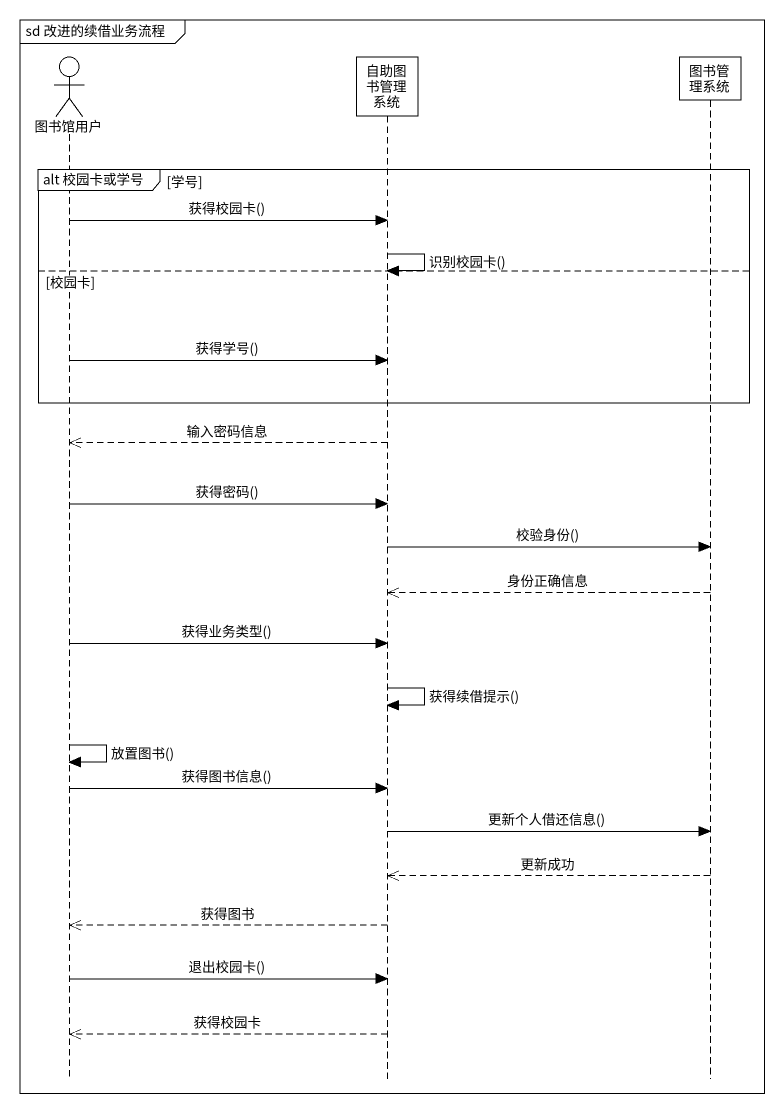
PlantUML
@startuml
mainframe sd 改进的续借业务流程
hide footbox
actor 图书馆用户
participant 自助图书管理系统
participant 图书管理系统

group alt 校园卡或学号 [学号]
  图书馆用户 -> 自助图书管理系统 : 获得校园卡()
  自助图书管理系统 -> 自助图书管理系统 : 识别校园卡()
else 校园卡
  图书馆用户 -> 自助图书管理系统 : 获得学号()
end
自助图书管理系统 -->> 图书馆用户 : 输入密码信息
图书馆用户 -> 自助图书管理系统 : 获得密码()
自助图书管理系统 -> 图书管理系统 : 校验身份()
图书管理系统 -->> 自助图书管理系统 : 身份正确信息
图书馆用户 -> 自助图书管理系统 : 获得业务类型()
自助图书管理系统 -> 自助图书管理系统 : 获得续借提示()
图书馆用户 -> 图书馆用户 : 放置图书()
图书馆用户 -> 自助图书管理系统 : 获得图书信息()
自助图书管理系统 -> 图书管理系统 : 更新个人借还信息()
图书管理系统 -->> 自助图书管理系统 : 更新成功
自助图书管理系统 -->> 图书馆用户 : 获得图书
图书馆用户 -> 自助图书管理系统 : 退出校园卡()
自助图书管理系统 -->> 图书馆用户 : 获得校园卡
@enduml
